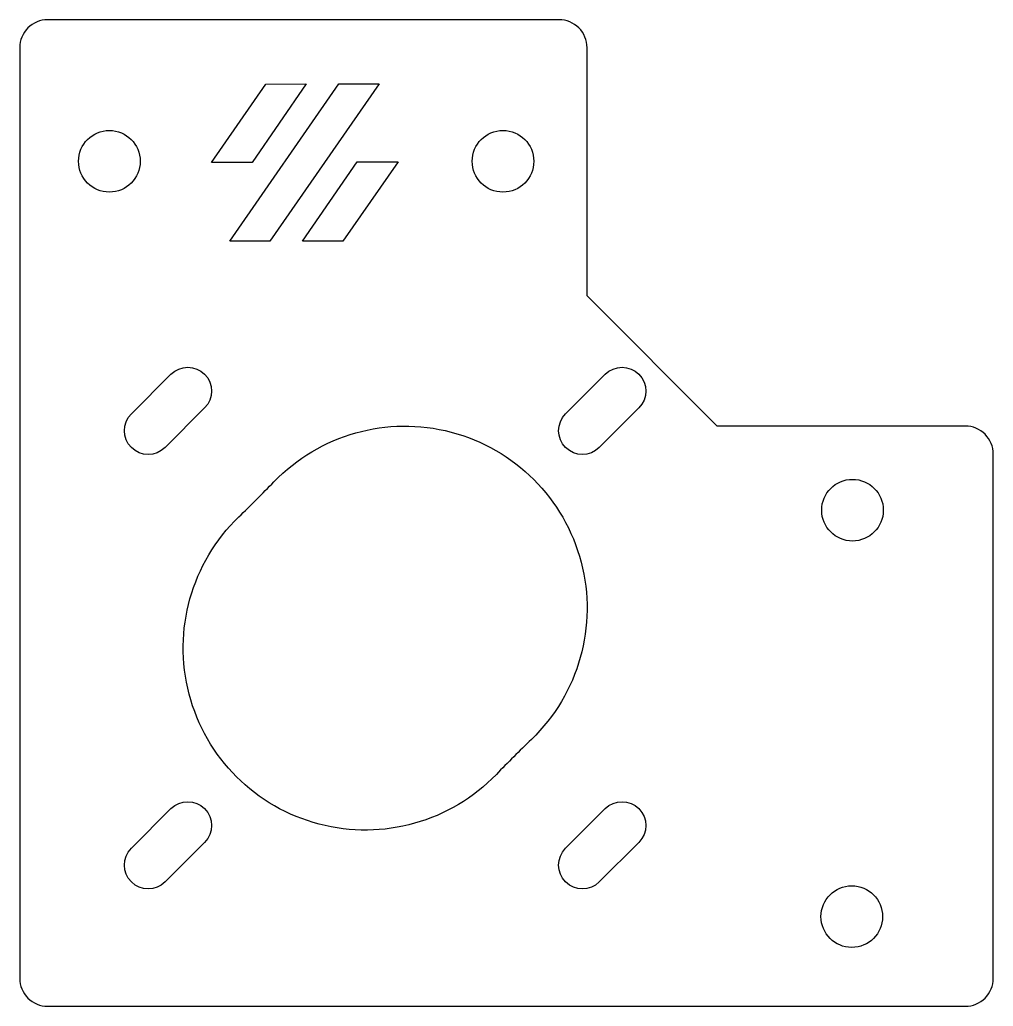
# Model space of a CAD drawing. Header units: millimetres. Extents: x 401.6 to 471.1, y -60.3 to 10.1.
import ezdxf

# ---------------------------------------------------------------- set-up
doc = ezdxf.new("R2010")
doc.units = ezdxf.units.MM
doc.layers.get('0').update_dxf_attribs({"linetype": 'CONTINUOUS'})

msp = doc.modelspace()

# ---------------------------------------------------------------- linework, layer by layer
for points in [[(442.1, 8.1, 0.414214), (440.1, 10.1), (403.6, 10.1, 0.414214), (401.6, 8.1), (401.6, -58.3, 0.414214), (403.6, -60.3), (469.1, -60.3, 0.414214), (471.1, -58.3), (471.1, -20.9, 0.414214), (469.1, -18.9), (451.4, -18.9), (442.1, -9.6)], [(414.802, -17.602), (411.974, -20.431, -1), (409.57, -18.026), (412.398, -15.198, -1)], [(445.802, -17.602), (442.974, -20.431, -1), (440.57, -18.026), (443.398, -15.198, -1)], [(417.244, -25.375, 0.00885), (419.747, -22.872, -1.017859), (438.128, -41.254, 0.00885), (435.625, -43.757, -1.017859)], [(414.802, -48.602), (411.974, -51.431, -1), (409.57, -49.026), (412.398, -46.198, -1)], [(445.802, -48.602), (442.974, -51.431, -1), (440.57, -49.026), (443.398, -46.198, -1)]]:
    msp.add_lwpolyline(points, format="xyb", close=True)
for points in [[(418.185, -0.083), (415.292, -0.083), (419.174, 5.513), (422.05, 5.519)], [(419.462, -5.698), (416.609, -5.698), (424.373, 5.516), (427.258, 5.519)], [(428.611, -0.042), (424.673, -5.698), (421.788, -5.698), (425.699, -0.042)]]:
    msp.add_lwpolyline(points, close=True)
for centre in [(408, 0), (436.1, 0), (461.05, -24.9), (461, -53.9)]:
    msp.add_circle(centre, 2.2)

doc.saveas('drawing.dxf')
